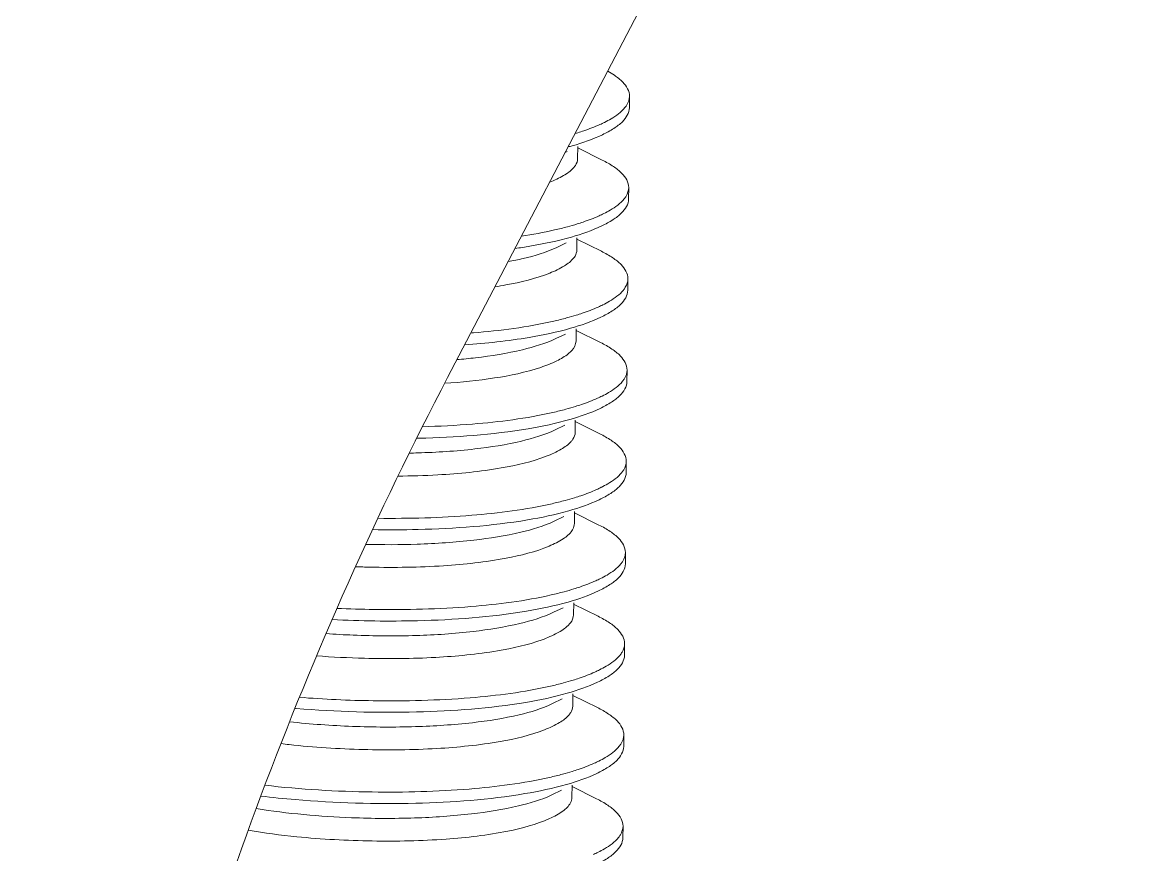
# Model space of a CAD drawing. Header units: millimetres. Extents: x 1334 to 1928, y -1757 to -1337.
# Drawn here: x 1836.214 to 1840.955, y -1492.56 to -1489.051 of the extents above; entities that cross this region are included whole.
import ezdxf

# ---------------------------------------------------------------- set-up
doc = ezdxf.new("R2010")
doc.units = ezdxf.units.MM
doc.header["$LTSCALE"] = 0.1
doc.layers.get('0').update_dxf_attribs({"lineweight": 13})

msp = doc.modelspace()

# ---------------------------------------------------------------- linework, layer by layer
at = {"color": 7, "linetype": 'Continuous'}
for p, q in [((1845.6962, -1475.837), (1838.0075, -1490.5478)), ((1838.7747, -1489.362), (1838.7743, -1489.4101)), ((1838.5563, -1489.5735), (1838.5559, -1489.6246)), ((1838.5563, -1489.5794), (1838.6596, -1489.6308)), ((1838.5115, -1489.5948), (1838.5036, -1489.5986)), ((1838.7713, -1489.7468), (1838.7709, -1489.7949)), ((1838.5529, -1489.9583), (1838.5525, -1490.0094)), ((1838.5529, -1489.9642), (1838.6562, -1490.0156)), ((1838.5081, -1489.9796), (1838.4677, -1489.9989)), ((1838.7679, -1490.1316), (1838.7675, -1490.1797)), ((1838.5495, -1490.3431), (1838.549, -1490.3942)), ((1838.5494, -1490.349), (1838.6528, -1490.4004)), ((1838.5047, -1490.3645), (1838.4642, -1490.3837)), ((1838.7645, -1490.5164), (1838.764, -1490.5645)), ((1838.5461, -1490.7279), (1838.5456, -1490.779)), ((1838.5012, -1490.7493), (1838.4608, -1490.7685)), ((1838.546, -1490.7338), (1838.6493, -1490.7853)), ((1838.761, -1490.9012), (1838.7606, -1490.9493)), ((1838.4978, -1491.1341), (1838.4574, -1491.1533)), ((1838.5426, -1491.1128), (1838.5422, -1491.1638)), ((1838.5426, -1491.1187), (1838.6459, -1491.1701)), ((1838.7576, -1491.286), (1838.7572, -1491.3341)), ((1838.4944, -1491.5189), (1838.4539, -1491.5381)), ((1838.5392, -1491.4976), (1838.5387, -1491.5486)), ((1838.5391, -1491.5035), (1838.6425, -1491.5549)), ((1838.7542, -1491.6708), (1838.7537, -1491.7189)), ((1838.491, -1491.9037), (1838.4505, -1491.9229)), ((1838.5358, -1491.8824), (1838.5353, -1491.9334)), ((1838.5357, -1491.8883), (1838.6391, -1491.9397)), ((1838.7507, -1492.0556), (1838.7503, -1492.1037)), ((1838.4875, -1492.2885), (1838.4471, -1492.3077)), ((1838.5323, -1492.2672), (1838.5319, -1492.3183)), ((1838.5323, -1492.2731), (1838.6356, -1492.3245)), ((1838.7473, -1492.4404), (1838.7469, -1492.4885))]:
    msp.add_line(p, q, dxfattribs=at)
for centre, radius, start, end in [((1838.4222, -1488.9737), 0.5561, 294.1208, 296.3827), ((1838.2197, -1488.4253), 1.1412, 286.5695, 287.1914), ((1838.4182, -1489.3592), 0.5557, 294.2118, 296.4716), ((1838.1436, -1488.5374), 1.4235, 282.7719, 285.0411), ((1838.2126, -1488.7966), 1.1552, 285.0752, 287.167), ((1838.4091, -1489.7296), 0.5711, 294.1342, 296.336), ((1838.1312, -1488.8851), 1.4616, 282.792, 285.0018), ((1838.2115, -1489.1868), 1.1494, 285.0287, 287.1342), ((1838.4111, -1490.1259), 0.5584, 294.1045, 296.3572), ((1838.1327, -1489.2911), 1.4399, 282.7893, 285.0316), ((1838.2103, -1489.5823), 1.1385, 285.064, 287.1884), ((1838.4105, -1490.5186), 0.5501, 294.1823, 296.4665), ((1838.2042, -1489.9578), 1.1482, 285.0744, 287.1795), ((1838.1327, -1489.6888), 1.4265, 282.7687, 285.034), ((1838.1981, -1490.332), 1.1591, 285.0619, 287.1473), ((1838.3977, -1490.8823), 0.5732, 294.1653, 296.358), ((1838.125, -1490.0578), 1.4429, 282.7986, 285.0355), ((1838.399, -1491.2764), 0.5628, 294.1048, 296.3399), ((1838.1207, -1490.4383), 1.4473, 282.7929, 285.0234), ((1838.1999, -1490.7356), 1.1397, 285.0524, 287.1748), ((1838.4004, -1491.6763), 0.5471, 294.3102, 296.5975), ((1838.1128, -1490.799), 1.4717, 282.7503, 284.9504), ((1838.1941, -1491.1059), 1.1543, 284.983, 287.0844), ((1838.3873, -1492.037), 0.573, 294.1891, 296.3822)]:
    msp.add_arc(centre, radius, start, end, dxfattribs=at)
for points, knots in [([(1838.7747, -1489.3621), (1838.775, -1489.34), (1838.7527, -1489.3042), (1838.7147, -1489.2752), (1838.6922, -1489.2616), (1838.6826, -1489.2563)], [0, 0, 0, 0, 0.3971152, 0.6701048, 0.8683377, 0.8683377, 0.8683377, 0.8683377]), ([(1838.7556, -1489.4095), (1838.7586, -1489.4058), (1838.7686, -1489.3918), (1838.7746, -1489.3745), (1838.7747, -1489.3621)], [0, 0, 0, 0, 0.277002, 1, 1, 1, 1]), ([(1838.7743, -1489.41), (1838.7741, -1489.4321), (1838.7514, -1489.4674), (1838.707, -1489.4998), (1838.6773, -1489.516), (1838.6608, -1489.5238)], [0, 0, 0, 0, 0.396811, 0.669876, 1, 1, 1, 1]), ([(1838.6693, -1489.4718), (1838.6787, -1489.4672), (1838.7099, -1489.4504), (1838.7399, -1489.4291), (1838.7556, -1489.4095)], [0, 0, 0, 0, 0.292722, 1, 1, 1, 1]), ([(1838.557, -1489.5156), (1838.5655, -1489.5129), (1838.5968, -1489.5028), (1838.6276, -1489.491), (1838.6495, -1489.4812)], [0, 0, 0, 0, 0.269567, 1, 1, 1, 1]), ([(1838.6608, -1489.5238), (1838.6198, -1489.5434), (1838.571, -1489.5602), (1838.5215, -1489.5739), (1838.5157, -1489.5755)], [0, 0, 0, 0, 0.07612012, 0.08607485, 0.08607485, 0.08607485, 0.08607485]), ([(1838.5391, -1489.6631), (1838.5418, -1489.6601), (1838.5505, -1489.649), (1838.5558, -1489.6348), (1838.5559, -1489.6246)], [0, 0, 0, 0, 0.281335, 1, 1, 1, 1]), ([(1838.7713, -1489.7469), (1838.7715, -1489.7248), (1838.7492, -1489.689), (1838.7055, -1489.6557), (1838.6761, -1489.639), (1838.6596, -1489.6308)], [0, 0, 0, 0, 0.397551, 0.670406, 1, 1, 1, 1]), ([(1838.438, -1489.7243), (1838.4581, -1489.7163), (1838.4942, -1489.6998), (1838.5273, -1489.6766), (1838.5391, -1489.6631)], [0.94108132, 0.94108132, 0.94108132, 0.94108132, 0.97331337, 1, 1, 1, 1]), ([(1838.7522, -1489.7943), (1838.7552, -1489.7906), (1838.7652, -1489.7766), (1838.7712, -1489.7593), (1838.7713, -1489.7469)], [0, 0, 0, 0, 0.277303, 1, 1, 1, 1]), ([(1838.7709, -1489.7948), (1838.7707, -1489.8169), (1838.7479, -1489.8523), (1838.7035, -1489.8846), (1838.6739, -1489.9008), (1838.6574, -1489.9087)], [0, 0, 0, 0, 0.397042, 0.670391, 1, 1, 1, 1]), ([(1838.6659, -1489.8566), (1838.6752, -1489.852), (1838.7064, -1489.8351), (1838.7364, -1489.8139), (1838.7522, -1489.7943)], [0, 0, 0, 0, 0.291968, 1, 1, 1, 1]), ([(1838.5536, -1489.9004), (1838.5621, -1489.8977), (1838.5934, -1489.8876), (1838.6242, -1489.8759), (1838.6461, -1489.866)], [0, 0, 0, 0, 0.2706, 1, 1, 1, 1]), ([(1838.6574, -1489.9087), (1838.6164, -1489.9282), (1838.5164, -1489.9626), (1838.3927, -1489.9884), (1838.3128, -1490.0008), (1838.2919, -1490.0038)], [0, 0, 0, 0, 0.0761599, 0.176313, 0.211725, 0.211725, 0.211725, 0.211725]), ([(1838.2628, -1490.0593), (1838.2841, -1490.0553), (1838.3539, -1490.0408), (1838.4228, -1490.0207), (1838.4675, -1489.9995)], [0.8833344, 0.8833344, 0.8833344, 0.8833344, 0.9188452, 1, 1, 1, 1]), ([(1838.5389, -1490.044), (1838.541, -1490.0413), (1838.5482, -1490.0311), (1838.5524, -1490.0185), (1838.5524, -1490.0094)], [0, 0, 0, 0, 0.276294, 1, 1, 1, 1]), ([(1838.7678, -1490.1317), (1838.768, -1490.1096), (1838.7459, -1490.0738), (1838.7021, -1490.0405), (1838.6726, -1490.0238), (1838.6562, -1490.0156)], [0, 0, 0, 0, 0.396957, 0.669694, 1, 1, 1, 1]), ([(1838.2074, -1490.1654), (1838.2226, -1490.163), (1838.3011, -1490.1499), (1838.4015, -1490.126), (1838.4958, -1490.0822), (1838.5284, -1490.0574), (1838.5389, -1490.044)], [0.8210059, 0.8210059, 0.8210059, 0.8210059, 0.844068, 0.9400874, 0.9744491, 1, 1, 1, 1]), ([(1838.7488, -1490.1791), (1838.7518, -1490.1754), (1838.7618, -1490.1614), (1838.7677, -1490.1441), (1838.7678, -1490.1317)], [0, 0, 0, 0, 0.277311, 1, 1, 1, 1]), ([(1838.7675, -1490.1796), (1838.7673, -1490.2017), (1838.7444, -1490.237), (1838.7001, -1490.2695), (1838.6705, -1490.2856), (1838.654, -1490.2935)], [0, 0, 0, 0, 0.397474, 0.670695, 1, 1, 1, 1]), ([(1838.6624, -1490.2414), (1838.6718, -1490.2368), (1838.7031, -1490.22), (1838.733, -1490.1987), (1838.7488, -1490.1791)], [0, 0, 0, 0, 0.29322, 1, 1, 1, 1]), ([(1838.5501, -1490.2852), (1838.5586, -1490.2826), (1838.5899, -1490.2724), (1838.6207, -1490.2606), (1838.6426, -1490.2508)], [0, 0, 0, 0, 0.270287, 1, 1, 1, 1]), ([(1838.654, -1490.2935), (1838.6129, -1490.3131), (1838.5129, -1490.3474), (1838.3205, -1490.3875), (1838.1704, -1490.4041), (1838.0793, -1490.4105)], [0, 0, 0, 0, 0.0762334, 0.176351, 0.3292477, 0.3292477, 0.3292477, 0.3292477]), ([(1838.1056, -1490.3602), (1838.1091, -1490.3599), (1838.2264, -1490.3506), (1838.3436, -1490.3357), (1838.4548, -1490.3104)], [0.7764168, 0.7764168, 0.7764168, 0.7764168, 0.7831068, 1, 1, 1, 1]), ([(1838.0469, -1490.4725), (1838.0732, -1490.4703), (1838.1659, -1490.461), (1838.3068, -1490.438), (1838.4194, -1490.4049), (1838.4642, -1490.3838)], [0.7659448, 0.7659448, 0.7659448, 0.7659448, 0.8092584, 0.9186962, 1, 1, 1, 1]), ([(1838.5172, -1490.4472), (1838.5221, -1490.4432), (1838.5374, -1490.4292), (1838.5489, -1490.4089), (1838.549, -1490.3942)], [0, 0, 0, 0, 0.299888, 1, 1, 1, 1]), ([(1838.7644, -1490.5165), (1838.7647, -1490.4944), (1838.7425, -1490.4586), (1838.6987, -1490.4253), (1838.6692, -1490.4086), (1838.6528, -1490.4004)], [0, 0, 0, 0, 0.397019, 0.66992, 1, 1, 1, 1]), ([(1837.9948, -1490.5722), (1838.0652, -1490.5677), (1838.2018, -1490.554), (1838.3611, -1490.5215), (1838.464, -1490.4814), (1838.5024, -1490.4594), (1838.5172, -1490.4472)], [0.723327, 0.723327, 0.723327, 0.723327, 0.8312895, 0.9330601, 0.9705622, 1, 1, 1, 1]), ([(1838.7453, -1490.5639), (1838.7483, -1490.5602), (1838.7583, -1490.5462), (1838.7643, -1490.5289), (1838.7644, -1490.5165)], [0, 0, 0, 0, 0.276877, 1, 1, 1, 1]), ([(1838.0075, -1490.5478), (1837.4126, -1491.6861), (1836.5099, -1494.0952), (1836.2144, -1496.6532), (1836.2366, -1497.9131)], [0, 0, 0, 0, 0.504762, 1, 1, 1, 1]), ([(1838.764, -1490.5645), (1838.7638, -1490.5865), (1838.741, -1490.6218), (1838.6967, -1490.6543), (1838.6671, -1490.6704), (1838.6505, -1490.6783)], [0, 0, 0, 0, 0.397315, 0.670196, 1, 1, 1, 1]), ([(1838.659, -1490.6263), (1838.6684, -1490.6216), (1838.6996, -1490.6048), (1838.7296, -1490.5836), (1838.7453, -1490.5639)], [0, 0, 0, 0, 0.292898, 1, 1, 1, 1]), ([(1838.5467, -1490.67), (1838.5552, -1490.6674), (1838.5865, -1490.6572), (1838.6173, -1490.6454), (1838.6392, -1490.6356)], [0, 0, 0, 0, 0.269452, 1, 1, 1, 1]), ([(1838.6505, -1490.6783), (1838.6095, -1490.6978), (1838.5095, -1490.7323), (1838.2553, -1490.7851), (1838.0377, -1490.8005), (1837.88, -1490.8041), (1837.8765, -1490.8042)], [0, 0, 0, 0, 0.0762157, 0.1763394, 0.4348639, 0.4406342, 0.4406342, 0.4406342, 0.4406342]), ([(1837.901, -1490.7555), (1837.9716, -1490.7535), (1838.1561, -1490.744), (1838.3402, -1490.7205), (1838.4515, -1490.6953)], [0.6487188, 0.6487188, 0.6487188, 0.6487188, 0.7831019, 1, 1, 1, 1]), ([(1837.8454, -1490.8668), (1837.8576, -1490.8666), (1837.95, -1490.8642), (1838.1092, -1490.8541), (1838.3035, -1490.8237), (1838.4159, -1490.79), (1838.4607, -1490.7687)], [0.6576184, 0.6576184, 0.6576184, 0.6576184, 0.6776336, 0.8091937, 0.9187208, 1, 1, 1, 1]), ([(1837.798, -1490.9637), (1837.8542, -1490.9633), (1838.0001, -1490.959), (1838.2103, -1490.9384), (1838.3857, -1490.8986), (1838.4828, -1490.8551), (1838.517, -1490.8309), (1838.5287, -1490.8176)], [0.6217172, 0.6217172, 0.6217172, 0.6217172, 0.7059268, 0.8405027, 0.9384052, 0.9734769, 1, 1, 1, 1]), ([(1838.5287, -1490.8176), (1838.5314, -1490.8146), (1838.5401, -1490.8035), (1838.5455, -1490.7892), (1838.5456, -1490.779)], [0, 0, 0, 0, 0.281627, 1, 1, 1, 1]), ([(1838.7611, -1490.9013), (1838.7613, -1490.8792), (1838.7388, -1490.8434), (1838.6951, -1490.8102), (1838.6658, -1490.7934), (1838.6495, -1490.7852)], [0, 0, 0, 0, 0.398167, 0.671514, 1, 1, 1, 1]), ([(1838.7419, -1490.9487), (1838.7449, -1490.945), (1838.755, -1490.9311), (1838.7609, -1490.9137), (1838.7611, -1490.9013)], [0, 0, 0, 0, 0.277417, 1, 1, 1, 1]), ([(1838.7606, -1490.9493), (1838.7604, -1490.9713), (1838.7376, -1491.0066), (1838.6934, -1491.0391), (1838.6637, -1491.0552), (1838.6471, -1491.0631)], [0, 0, 0, 0, 0.397035, 0.66965, 1, 1, 1, 1]), ([(1838.6556, -1491.0111), (1838.6649, -1491.0064), (1838.6961, -1490.9896), (1838.7261, -1490.9683), (1838.7419, -1490.9487)], [0, 0, 0, 0, 0.291921, 1, 1, 1, 1]), ([(1838.5433, -1491.0548), (1838.5518, -1491.0522), (1838.5831, -1491.042), (1838.6139, -1491.0303), (1838.6358, -1491.0204)], [0, 0, 0, 0, 0.270242, 1, 1, 1, 1]), ([(1838.6471, -1491.0631), (1838.6061, -1491.0826), (1838.5062, -1491.1171), (1838.252, -1491.1699), (1837.9735, -1491.1896), (1837.7549, -1491.1906), (1837.6907, -1491.1896)], [0, 0, 0, 0, 0.0761525, 0.1763047, 0.4347969, 0.5425552, 0.5425552, 0.5425552, 0.5425552]), ([(1837.7131, -1491.1416), (1837.8454, -1491.1432), (1838.0915, -1491.1366), (1838.3368, -1491.1053), (1838.448, -1491.0801)], [0.5319, 0.5319, 0.5319, 0.5319, 0.7831055, 1, 1, 1, 1]), ([(1837.662, -1491.2516), (1837.7342, -1491.2535), (1837.8867, -1491.2532), (1838.1057, -1491.2384), (1838.2998, -1491.2079), (1838.4125, -1491.1751), (1838.4572, -1491.1539)], [0.5592153, 0.5592153, 0.5592153, 0.5592153, 0.6777509, 0.8092603, 0.9188431, 1, 1, 1, 1]), ([(1837.6189, -1491.346), (1837.6392, -1491.3467), (1837.7632, -1491.3502), (1837.9757, -1491.347), (1838.2293, -1491.3198), (1838.3996, -1491.2777), (1838.4913, -1491.2332), (1838.5222, -1491.208), (1838.5316, -1491.1944)], [0.529157, 0.529157, 0.529157, 0.529157, 0.5596388, 0.7148805, 0.8473689, 0.9417778, 0.9753229, 1, 1, 1, 1]), ([(1838.5316, -1491.1944), (1838.5333, -1491.192), (1838.5389, -1491.1827), (1838.5421, -1491.1718), (1838.5421, -1491.1638)], [0, 0, 0, 0, 0.271346, 1, 1, 1, 1]), ([(1838.7576, -1491.2861), (1838.7577, -1491.264), (1838.7356, -1491.2282), (1838.6918, -1491.1949), (1838.6624, -1491.1782), (1838.6459, -1491.1701)], [0, 0, 0, 0, 0.397021, 0.669791, 1, 1, 1, 1]), ([(1838.7385, -1491.3335), (1838.7415, -1491.3298), (1838.7515, -1491.3159), (1838.7575, -1491.2985), (1838.7576, -1491.2861)], [0, 0, 0, 0, 0.277208, 1, 1, 1, 1]), ([(1838.7571, -1491.3341), (1838.757, -1491.3561), (1838.7342, -1491.3914), (1838.69, -1491.4239), (1838.6602, -1491.44), (1838.6437, -1491.4479)], [0, 0, 0, 0, 0.396779, 0.669433, 1, 1, 1, 1]), ([(1838.6522, -1491.3959), (1838.6615, -1491.3912), (1838.6928, -1491.3744), (1838.7227, -1491.3531), (1838.7385, -1491.3335)], [0, 0, 0, 0, 0.293167, 1, 1, 1, 1]), ([(1838.5398, -1491.4396), (1838.5483, -1491.437), (1838.5797, -1491.4269), (1838.6104, -1491.4151), (1838.6323, -1491.4052)], [0, 0, 0, 0, 0.270601, 1, 1, 1, 1]), ([(1838.6437, -1491.4479), (1838.6027, -1491.4674), (1838.5027, -1491.5019), (1838.2486, -1491.5547), (1837.9144, -1491.5784), (1837.6401, -1491.575), (1837.5203, -1491.5688)], [0, 0, 0, 0, 0.0761458, 0.1762806, 0.4347465, 0.6359443, 0.6359443, 0.6359443, 0.6359443]), ([(1837.5408, -1491.5216), (1837.5927, -1491.524), (1837.7815, -1491.5295), (1838.0837, -1491.5219), (1838.3334, -1491.4902), (1838.4446, -1491.4649)], [0.4250361, 0.4250361, 0.4250361, 0.4250361, 0.523615, 0.7830961, 1, 1, 1, 1]), ([(1837.4946, -1491.6282), (1837.5329, -1491.6309), (1837.6598, -1491.6376), (1837.867, -1491.6393), (1838.1025, -1491.6241), (1838.2966, -1491.5924), (1838.4091, -1491.5593), (1838.4539, -1491.5382)], [0.469551, 0.469551, 0.469551, 0.469551, 0.5323842, 0.6776465, 0.809253, 0.9186855, 1, 1, 1, 1]), ([(1838.5155, -1491.594), (1838.5191, -1491.5905), (1838.5307, -1491.5779), (1838.5386, -1491.5609), (1838.5387, -1491.5486)], [0, 0, 0, 0, 0.289806, 1, 1, 1, 1]), ([(1838.7541, -1491.6709), (1838.7544, -1491.6488), (1838.7322, -1491.613), (1838.6884, -1491.5797), (1838.6589, -1491.5631), (1838.6425, -1491.5549)], [0, 0, 0, 0, 0.396958, 0.66974, 1, 1, 1, 1]), ([(1837.4549, -1491.7218), (1837.5221, -1491.727), (1837.6895, -1491.7352), (1837.9448, -1491.733), (1838.196, -1491.7089), (1838.3687, -1491.6709), (1838.4668, -1491.6295), (1838.5025, -1491.6066), (1838.5155, -1491.594)], [0.448604, 0.448604, 0.448604, 0.448604, 0.5514496, 0.7043222, 0.8377249, 0.9362957, 0.9722975, 1, 1, 1, 1]), ([(1838.735, -1491.7183), (1838.738, -1491.7146), (1838.748, -1491.7006), (1838.754, -1491.6834), (1838.7541, -1491.6709)], [0, 0, 0, 0, 0.27683, 1, 1, 1, 1]), ([(1838.7537, -1491.7189), (1838.7536, -1491.7409), (1838.7308, -1491.7762), (1838.6865, -1491.8087), (1838.6568, -1491.8248), (1838.6402, -1491.8327)], [0, 0, 0, 0, 0.396877, 0.669714, 1, 1, 1, 1]), ([(1838.6487, -1491.7807), (1838.6581, -1491.776), (1838.6894, -1491.7593), (1838.7193, -1491.738), (1838.735, -1491.7183)], [0, 0, 0, 0, 0.293078, 1, 1, 1, 1]), ([(1838.5364, -1491.8244), (1838.5449, -1491.8218), (1838.5762, -1491.8116), (1838.607, -1491.7999), (1838.6289, -1491.79)], [0, 0, 0, 0, 0.269611, 1, 1, 1, 1]), ([(1838.6402, -1491.8327), (1838.5992, -1491.8522), (1838.4993, -1491.8866), (1838.2452, -1491.9395), (1837.8614, -1491.9667), (1837.536, -1491.9578), (1837.3654, -1491.9431), (1837.3637, -1491.943)], [0, 0, 0, 0, 0.0761953, 0.176315, 0.4347525, 0.7189289, 0.7217058, 0.7217058, 0.7217058, 0.7217058]), ([(1837.3825, -1491.8966), (1837.4859, -1491.905), (1837.7265, -1491.9157), (1838.0803, -1491.9067), (1838.3299, -1491.875), (1838.4412, -1491.8497)], [0.3269691, 0.3269691, 0.3269691, 0.3269691, 0.5235995, 0.7830986, 1, 1, 1, 1]), ([(1837.3409, -1492), (1837.429, -1492.0097), (1837.6061, -1492.0221), (1837.8634, -1492.0235), (1838.0989, -1492.0084), (1838.2932, -1491.9782), (1838.4057, -1491.9445), (1838.4504, -1491.9232)], [0.3871884, 0.3871884, 0.3871884, 0.3871884, 0.5323983, 0.6776425, 0.8091942, 0.9187346, 1, 1, 1, 1]), ([(1838.5198, -1491.9704), (1838.5223, -1491.9675), (1838.5304, -1491.9568), (1838.5353, -1491.9432), (1838.5353, -1491.9334)], [0, 0, 0, 0, 0.279678, 1, 1, 1, 1]), ([(1838.7508, -1492.0557), (1838.751, -1492.0336), (1838.7286, -1491.9978), (1838.6848, -1491.9645), (1838.6555, -1491.9478), (1838.6391, -1491.9397)], [0, 0, 0, 0, 0.397756, 0.67096, 1, 1, 1, 1]), ([(1837.3045, -1492.0921), (1837.3161, -1492.0935), (1837.4316, -1492.1068), (1837.6509, -1492.1204), (1837.9486, -1492.1178), (1838.2049, -1492.0919), (1838.3793, -1492.0521), (1838.4751, -1492.008), (1838.5086, -1491.9838), (1838.5198, -1491.9704)], [0.378448, 0.378448, 0.378448, 0.378448, 0.3960175, 0.5527845, 0.7079102, 0.8419668, 0.9391969, 0.9738488, 1, 1, 1, 1]), ([(1838.7316, -1492.1031), (1838.7346, -1492.0994), (1838.7447, -1492.0855), (1838.7506, -1492.0682), (1838.7508, -1492.0557)], [0, 0, 0, 0, 0.277605, 1, 1, 1, 1]), ([(1838.7503, -1492.1037), (1838.7501, -1492.1257), (1838.7273, -1492.161), (1838.6831, -1492.1935), (1838.6534, -1492.2096), (1838.6368, -1492.2175)], [0, 0, 0, 0, 0.39706, 0.66996, 1, 1, 1, 1]), ([(1838.6454, -1492.1655), (1838.6546, -1492.1608), (1838.6858, -1492.1439), (1838.7157, -1492.1227), (1838.7316, -1492.1031)], [0, 0, 0, 0, 0.291508, 1, 1, 1, 1]), ([(1838.5332, -1492.2092), (1838.5417, -1492.2066), (1838.573, -1492.1965), (1838.6038, -1492.1848), (1838.6256, -1492.1749)], [0, 0, 0, 0, 0.270614, 1, 1, 1, 1]), ([(1838.6368, -1492.2175), (1838.5958, -1492.2371), (1838.4958, -1492.2715), (1838.2416, -1492.3243), (1837.8578, -1492.3515), (1837.4854, -1492.3413), (1837.2682, -1492.3191), (1837.2198, -1492.3132)], [0, 0, 0, 0, 0.0762296, 0.1763753, 0.4348029, 0.718973, 0.8005723, 0.8005723, 0.8005723, 0.8005723]), ([(1837.237, -1492.2674), (1837.3871, -1492.2849), (1837.6755, -1492.3016), (1838.0767, -1492.2916), (1838.3264, -1492.2597), (1838.4376, -1492.2345)], [0.236778, 0.236778, 0.236778, 0.236778, 0.5234984, 0.7831403, 1, 1, 1, 1]), ([(1837.1666, -1492.4576), (1837.2345, -1492.4689), (1837.4082, -1492.4915), (1837.687, -1492.5063), (1837.985, -1492.5003), (1838.2362, -1492.4714), (1838.4026, -1492.4275), (1838.49, -1492.3821), (1838.5181, -1492.3558), (1838.5254, -1492.3421)], [0.3043844, 0.3043844, 0.3043844, 0.3043844, 0.4073522, 0.5663059, 0.7218283, 0.8527917, 0.9445498, 0.9767251, 1, 1, 1, 1]), ([(1837.2001, -1492.3662), (1837.3333, -1492.3869), (1837.5565, -1492.4072), (1837.8601, -1492.4088), (1838.0955, -1492.3929), (1838.2895, -1492.3622), (1838.4022, -1492.3295), (1838.4469, -1492.3083)], [0.3114359, 0.3114359, 0.3114359, 0.3114359, 0.5323921, 0.6777509, 0.8092654, 0.9188388, 1, 1, 1, 1]), ([(1838.7473, -1492.4405), (1838.7475, -1492.4184), (1838.7253, -1492.3826), (1838.6815, -1492.3493), (1838.6521, -1492.3326), (1838.6356, -1492.3245)], [0, 0, 0, 0, 0.397126, 0.669966, 1, 1, 1, 1]), ([(1838.7282, -1492.4879), (1838.7312, -1492.4842), (1838.7412, -1492.4703), (1838.7472, -1492.453), (1838.7473, -1492.4405)], [0, 0, 0, 0, 0.277156, 1, 1, 1, 1]), ([(1838.7469, -1492.4885), (1838.7466, -1492.5105), (1838.7239, -1492.5458), (1838.6796, -1492.5784), (1838.6499, -1492.5944), (1838.6334, -1492.6023)], [0, 0, 0, 0, 0.397006, 0.669749, 1, 1, 1, 1]), ([(1838.6419, -1492.5503), (1838.6512, -1492.5456), (1838.6825, -1492.5289), (1838.7125, -1492.5076), (1838.7282, -1492.4879)], [0, 0, 0, 0, 0.293032, 1, 1, 1, 1])]:
    msp.add_open_spline(points, degree=3, knots=knots, dxfattribs=at)
for points in [[(1838.319, -1489.9519), (1838.3657, -1489.9447), (1838.4122, -1489.9361), (1838.4583, -1489.9256)], [(1838.5254, -1492.3421), (1838.5293, -1492.3348), (1838.5318, -1492.3265), (1838.5319, -1492.3182)]]:
    msp.add_open_spline(points, degree=3, dxfattribs=at)

doc.saveas('drawing.dxf')
